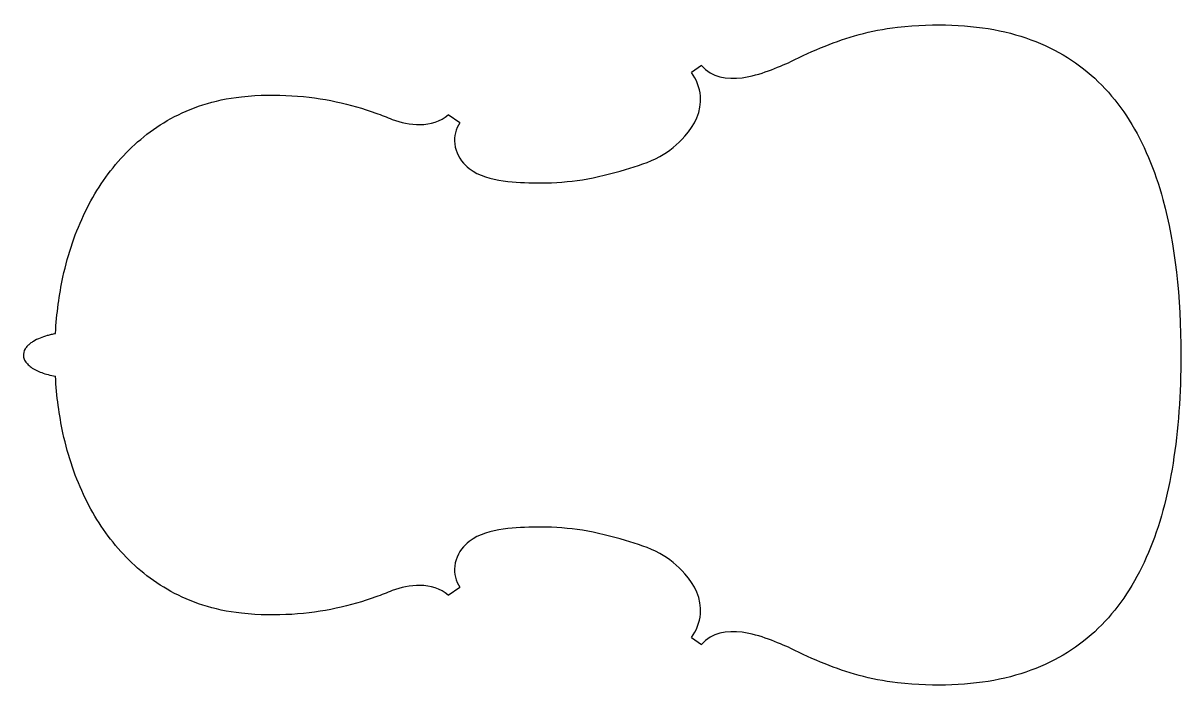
# Model space of a CAD drawing. Extents: x -388 to 388, y -223 to 222.
import ezdxf

# ---------------------------------------------------------------- set-up
doc = ezdxf.new("R2010")
doc.units = 0
doc.layers.add('TOP_PLATE_ORIENTED', color=7, linetype='CONTINUOUS')

msp = doc.modelspace()

# ---------------------------------------------------------------- linework, layer by layer
at = {"layer": 'TOP_PLATE_ORIENTED'}
for p, q in [((66.7, 194.08), (60.13, 189.3)), ((-95.15, 155.7), (-103.01, 160.99)), ((-103.01, -161.29), (-95.15, -155.99)), ((60.13, -189.6), (66.7, -194.37))]:
    msp.add_line(p, q, dxfattribs=at)
for centre, radius, start, end in [((34.32, 170.52), 31.92, 5.49807, 36.03152), ((-77.6, 143.87), 21.16, 146.03152, -173.47982), ((-77.6, -144.17), 21.16, 173.47982, -146.03152), ((34.32, -170.82), 31.92, -36.03152, -5.49807)]:
    msp.add_arc(centre, radius, start, end, dxfattribs=at)
for points, knots in [([(126.66, 196.65), (134.01, 200.42), (141.64, 203.94), (149.66, 207.12), (156.9, 209.99), (164.45, 212.58), (172.46, 214.76), (180.46, 216.95), (188.91, 218.73), (198.24, 219.72)], [0, 0, 0, 0, 0.356268, 0.356268, 0.356268, 0.678134, 0.678134, 0.678134, 1, 1, 1, 1]), ([(198.24, 219.72), (224.22, 222.47), (246.86, 221.52), (266.63, 217.37), (276.52, 215.3), (285.69, 212.42), (294.18, 208.8), (311.17, 201.56), (325.48, 191.34), (337.43, 178.51), (349.39, 165.67), (358.99, 150.22), (366.5, 132.44), (370.26, 123.56), (373.49, 114.09), (376.23, 104.07), (384.45, 74.02), (388.24, 39.04), (388.24, -0.15)], [0, 0, 0, 0, 0.181818, 0.181818, 0.181818, 0.272727, 0.272727, 0.272727, 0.454545, 0.454545, 0.454545, 0.636364, 0.636364, 0.636364, 0.727273, 0.727273, 0.727273, 1, 1, 1, 1]), ([(66.7, 194.08), (73.78, 186.06), (83.81, 184.52), (94.07, 185.88), (106, 187.46), (118.25, 192.95), (126.66, 196.65)], [0, 0, 0, 0, 0.462614, 0.462614, 0.462614, 1, 1, 1, 1]), ([(-366.37, 14.35), (-365.64, 27.78), (-363.92, 40.34), (-361.36, 52.13), (-359.62, 60.1), (-357.51, 67.71), (-355.02, 75), (-352.53, 82.28), (-349.67, 89.23), (-346.45, 95.86), (-343.23, 102.49), (-339.64, 108.78), (-335.68, 114.74), (-331.72, 120.7), (-327.38, 126.32), (-322.64, 131.58), (-317.9, 136.84), (-312.76, 141.74), (-307.17, 146.23), (-301.58, 150.73), (-295.54, 154.82), (-288.97, 158.43), (-282.4, 162.04), (-275.29, 165.17), (-267.5, 167.68), (-259.71, 170.19), (-251.23, 172.09), (-241.76, 173.1)], [0, 0, 0, 0, 0.15615, 0.15615, 0.15615, 0.261632, 0.261632, 0.261632, 0.367113, 0.367113, 0.367113, 0.472594, 0.472594, 0.472594, 0.578075, 0.578075, 0.578075, 0.683556, 0.683556, 0.683556, 0.789038, 0.789038, 0.789038, 0.894519, 0.894519, 0.894519, 1, 1, 1, 1]), ([(-241.76, 173.1), (-229.56, 174.39), (-218.41, 174.48), (-207.91, 173.82), (-197.41, 173.16), (-187.56, 171.75), (-178.21, 169.76), (-168.86, 167.78), (-160.01, 165.22), (-151.57, 162.18), (-147.82, 160.83), (-144.15, 159.39), (-140.56, 157.86)], [0, 0, 0, 0, 0.290326, 0.290326, 0.290326, 0.580653, 0.580653, 0.580653, 0.870979, 0.870979, 0.870979, 1, 1, 1, 1]), ([(-98.62, 141.47), (-97.97, 135.72), (-95.26, 130.86), (-91.43, 127.1), (-89.9, 125.6), (-88.2, 124.28), (-86.39, 123.15), (-79.52, 118.84), (-71.19, 117.25), (-63.01, 116.33), (-55.51, 115.49), (-48.14, 115.21), (-40.72, 115.27), (-31.48, 115.35), (-22.16, 115.98), (-13.02, 117.45), (-3.3, 119.02), (6.22, 121.55), (15.75, 124.3), (23.67, 126.59), (31.61, 129.03), (38.77, 132.94), (45.09, 136.4), (50.81, 141.02), (55.67, 146.61), (62.13, 154.06), (67.09, 163.23), (66.09, 173.58)], [0, 0, 0, 0, 0.079674, 0.079674, 0.079674, 0.1114, 0.1114, 0.1114, 0.232105, 0.232105, 0.232105, 0.342763, 0.342763, 0.342763, 0.480457, 0.480457, 0.480457, 0.62706, 0.62706, 0.62706, 0.74893, 0.74893, 0.74893, 0.856687, 0.856687, 0.856687, 1, 1, 1, 1]), ([(-140.56, 157.86), (-135.01, 155.71), (-128.43, 154.32), (-121.98, 154.44), (-115.02, 154.57), (-108.21, 156.46), (-103.01, 160.99)], [0, 0, 0, 0, 0.481424, 0.481424, 0.481424, 1, 1, 1, 1]), ([(-366.39, 14.07), (-367.38, 13.9), (-368.34, 13.72), (-369.25, 13.52), (-370.17, 13.31), (-371.04, 13.1), (-371.89, 12.87), (-373.58, 12.4), (-375.16, 11.88), (-376.71, 11.25), (-378.26, 10.63), (-379.78, 9.9), (-381.23, 9.02), (-381.96, 8.58), (-382.67, 8.09), (-383.33, 7.58), (-383.99, 7.06), (-384.61, 6.52), (-385.18, 5.91), (-385.75, 5.31), (-386.27, 4.65), (-386.7, 3.94), (-387.57, 2.5), (-388.07, 0.85), (-387.87, -0.9), (-387.78, -1.77), (-387.52, -2.67), (-387.07, -3.56), (-386.63, -4.44), (-386, -5.32), (-385.25, -6.13), (-384.51, -6.93), (-383.65, -7.66), (-382.68, -8.36), (-381.71, -9.05), (-380.63, -9.7), (-379.45, -10.31), (-378.27, -10.91), (-377, -11.46), (-375.64, -11.96), (-372.92, -12.97), (-369.85, -13.78), (-366.39, -14.36)], [0, 0, 0, 0, 0.055556, 0.055556, 0.055556, 0.111111, 0.111111, 0.111111, 0.222222, 0.222222, 0.222222, 0.333333, 0.333333, 0.333333, 0.388889, 0.388889, 0.388889, 0.444444, 0.444444, 0.444444, 0.5, 0.5, 0.5, 0.611111, 0.611111, 0.611111, 0.666667, 0.666667, 0.666667, 0.722222, 0.722222, 0.722222, 0.777778, 0.777778, 0.777778, 0.833333, 0.833333, 0.833333, 0.888889, 0.888889, 0.888889, 1, 1, 1, 1]), ([(388.24, -0.15), (388.24, -26.27), (386.55, -50.52), (383, -72.7), (381.22, -83.78), (378.97, -94.35), (376.23, -104.37), (370.75, -124.4), (363.3, -142.24), (353.63, -157.62), (343.96, -173), (332.08, -185.92), (317.69, -196.05), (310.5, -201.11), (302.68, -205.48), (294.18, -209.1), (285.69, -212.72), (276.52, -215.59), (266.63, -217.67), (246.86, -221.81), (224.22, -222.77), (198.24, -220.02)], [0, 0, 0, 0, 0.181818, 0.181818, 0.181818, 0.272727, 0.272727, 0.272727, 0.454545, 0.454545, 0.454545, 0.636364, 0.636364, 0.636364, 0.727273, 0.727273, 0.727273, 0.818182, 0.818182, 0.818182, 1, 1, 1, 1]), ([(-241.76, -173.39), (-251.23, -172.39), (-259.71, -170.49), (-267.5, -167.98), (-275.29, -165.46), (-282.4, -162.33), (-288.97, -158.72), (-295.54, -155.11), (-301.58, -151.02), (-307.17, -146.53), (-312.76, -142.04), (-317.9, -137.14), (-322.64, -131.88), (-327.38, -126.62), (-331.72, -120.99), (-335.68, -115.03), (-339.64, -109.07), (-343.23, -102.78), (-346.45, -96.15), (-349.67, -89.53), (-352.53, -82.58), (-355.02, -75.29), (-357.51, -68.01), (-359.62, -60.39), (-361.36, -52.43), (-363.94, -40.55), (-365.66, -27.91), (-366.39, -14.36)], [0, 0, 0, 0, 0.105368, 0.105368, 0.105368, 0.210735, 0.210735, 0.210735, 0.316103, 0.316103, 0.316103, 0.42147, 0.42147, 0.42147, 0.526837, 0.526837, 0.526837, 0.632205, 0.632205, 0.632205, 0.737572, 0.737572, 0.737572, 0.84294, 0.84294, 0.84294, 1, 1, 1, 1]), ([(66.09, -173.88), (67.09, -163.52), (62.13, -154.35), (55.67, -146.91), (50.81, -141.32), (45.09, -136.7), (38.77, -133.24), (31.61, -129.32), (23.67, -126.88), (15.75, -124.59), (6.22, -121.84), (-3.3, -119.31), (-13.02, -117.74), (-22.16, -116.27), (-31.48, -115.65), (-40.72, -115.57), (-48.14, -115.5), (-55.51, -115.79), (-63.01, -116.63), (-71.19, -117.55), (-79.52, -119.13), (-86.39, -123.44), (-88.2, -124.57), (-89.9, -125.9), (-91.43, -127.39), (-95.26, -131.15), (-97.97, -136.02), (-98.62, -141.76)], [0, 0, 0, 0, 0.143313, 0.143313, 0.143313, 0.25107, 0.25107, 0.25107, 0.37294, 0.37294, 0.37294, 0.519543, 0.519543, 0.519543, 0.657237, 0.657237, 0.657237, 0.767895, 0.767895, 0.767895, 0.8886, 0.8886, 0.8886, 0.920326, 0.920326, 0.920326, 1, 1, 1, 1]), ([(-103.01, -161.29), (-108.21, -156.76), (-115.02, -154.86), (-121.98, -154.73), (-128.43, -154.61), (-135.01, -156.01), (-140.56, -158.15)], [0, 0, 0, 0, 0.518576, 0.518576, 0.518576, 1, 1, 1, 1]), ([(-140.56, -158.15), (-144.15, -159.69), (-147.82, -161.13), (-151.57, -162.48), (-160.01, -165.51), (-168.86, -168.07), (-178.21, -170.06), (-187.56, -172.04), (-197.41, -173.46), (-207.91, -174.12), (-218.41, -174.78), (-229.56, -174.69), (-241.76, -173.39)], [0, 0, 0, 0, 0.129021, 0.129021, 0.129021, 0.419347, 0.419347, 0.419347, 0.709674, 0.709674, 0.709674, 1, 1, 1, 1]), ([(126.66, -196.94), (118.25, -193.25), (106, -187.76), (94.07, -186.18), (83.81, -184.81), (73.78, -186.35), (66.7, -194.37)], [0, 0, 0, 0, 0.537386, 0.537386, 0.537386, 1, 1, 1, 1]), ([(198.24, -220.02), (188.91, -219.03), (180.46, -217.24), (172.46, -215.06), (164.45, -212.87), (156.9, -210.28), (149.66, -207.41), (141.64, -204.24), (134.01, -200.72), (126.66, -196.94)], [0, 0, 0, 0, 0.321866, 0.321866, 0.321866, 0.643732, 0.643732, 0.643732, 1, 1, 1, 1])]:
    msp.add_open_spline(points, degree=3, knots=knots, dxfattribs=at)

doc.saveas('drawing.dxf')
